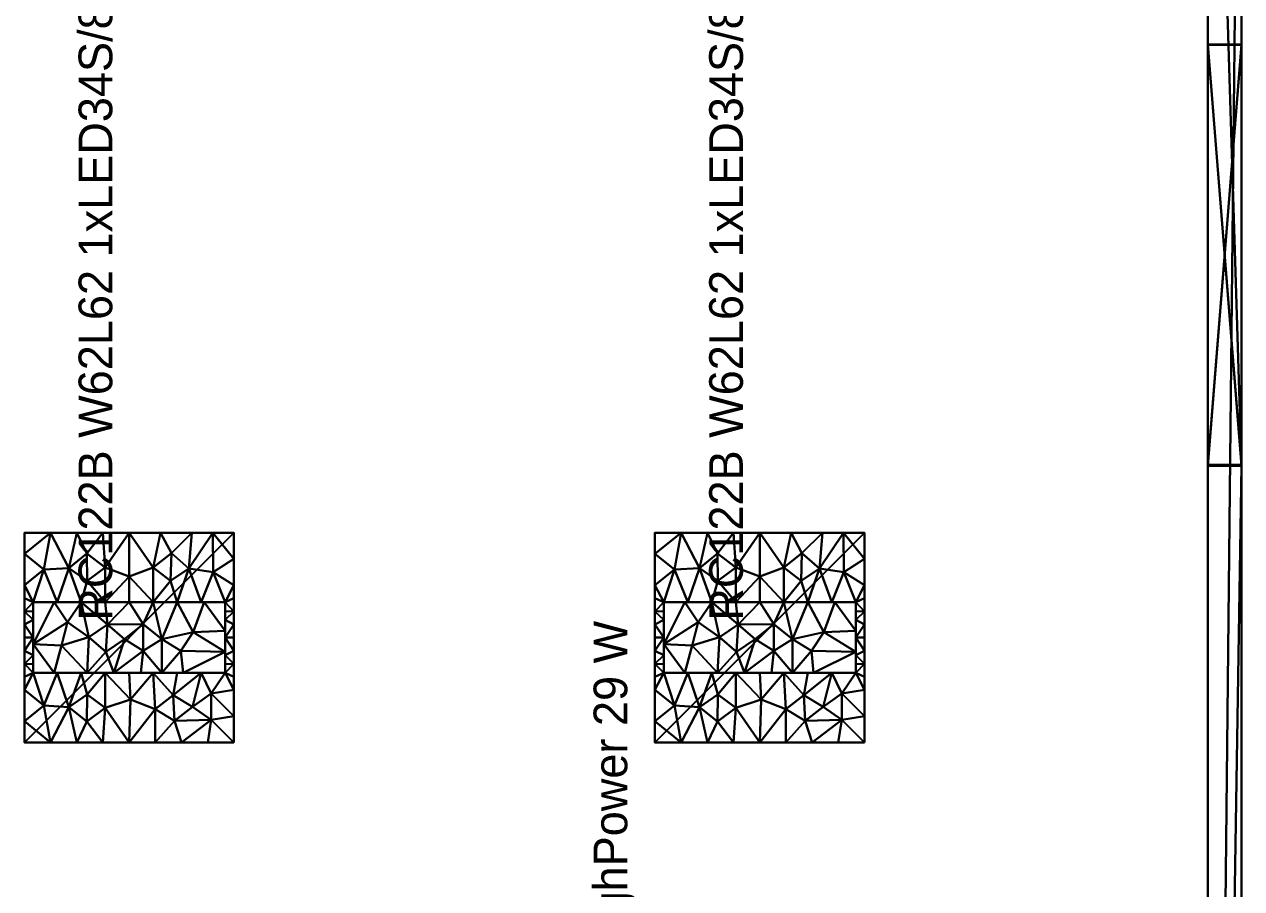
# Model space of a CAD drawing. Extents: x -15.3 to 44, y -4.2 to 20.6.
# Drawn here: x 29.028 to 32.642, y 14.149 to 16.714 of the extents above; entities that cross this region are included whole.
import ezdxf

# ---------------------------------------------------------------- set-up
doc = ezdxf.new("R2010")
doc.units = 0
doc.header["$MEASUREMENT"] = 0
for name, color, linetype in [('rexp_3D-Objekte', 7, 'Continuous'), ('rexp_Grundobjekte', 7, 'Continuous'), ('rexp_Leuchten', 7, 'Continuous'), ('rexp_Leuchten_3d', 7, 'Continuous'), ('rexp_Leuchten_Besch', 7, 'Continuous')]:
    doc.layers.add(name, color=color, linetype=linetype)
doc.layers.get('rexp_Leuchten').off()

# ---------------------------------------------------------------- blocks, each defined once
blk = doc.blocks.new('rexp_lib_72')
at = {"layer": 'rexp_Leuchten_Besch', "flags": 8}
blk.add_attdef('Label', (0.05, 0.05), '', height=0.1, dxfattribs=at)
blk = doc.blocks.new('rexp_lib_99')
at = {"layer": 'rexp_Leuchten_Besch', "flags": 8}
blk.add_attdef('Label', (0.05, 0.05), '', height=0.1, dxfattribs=at)

msp = doc.modelspace()

# ---------------------------------------------------------------- block references
at = {"layer": 'rexp_Leuchten'}
ref = msp.add_blockref('rexp_lib_99', (29.339, 14.8943, 2.83), dxfattribs=dict(at, rotation=89.99999999999999))
ref.add_attrib('Label', 'RC122B W62L62 1xLED34S/840 PSD VAR-PC 31 W', (29.289, 14.9443, 2.83), dxfattribs={"layer": 'rexp_Leuchten_Besch', "height": 0.1, "rotation": 90})
ref = msp.add_blockref('rexp_lib_99', (31.211, 14.8943, 2.83), dxfattribs=dict(at, rotation=89.99999999999999))
ref.add_attrib('Label', 'RC122B W62L62 1xLED34S/840 PSD VAR-PC 31 W', (31.161, 14.9443, 2.83), dxfattribs={"layer": 'rexp_Leuchten_Besch', "height": 0.1, "rotation": 90})
ref = msp.add_blockref('rexp_lib_72', (30.8678, 12.82, 2.83), dxfattribs=dict(at, rotation=89.99999999999999))
ref.add_attrib('Label', 'Cubic-A1_L1200_HighPower 29 W', (30.8178, 12.87, 2.83), dxfattribs={"layer": 'rexp_Leuchten_Besch', "height": 0.1, "rotation": 90})

# ---------------------------------------------------------------- meshes
at = {"layer": 'rexp_3D-Objekte', "color": 254, "true_color": 0xd2d2d2}
mesh = msp.add_polyface(dxfattribs=at)
corners = [(32.6415, 9.1038, 0), (32.5415, 9.1038, 0), (32.6415, 18.6308, 0), (32.5415, 18.6308, 0), (32.5415, 18.6308, 2.83), (32.5415, 16.6543, 2.28), (32.5415, 16.6543), (32.5415, 15.4043, 2.28), (32.5415, 12.4046, 2.28), (32.5415, 15.4043), (32.5415, 12.4046), (32.5415, 11.1546), (32.5415, 9.1038, 2.83), (32.5415, 11.1546, 2.28), (32.6415, 11.1546, 2.28), (32.6415, 12.4046, 2.28), (32.6415, 11.1546, 2.83), (32.6415, 15.4043, 2.83), (32.6415, 15.4043), (32.6415, 15.4043, 2.28), (32.6415, 12.4046), (32.6415, 16.6543, 2.28), (32.6415, 18.6308, 2.83), (32.6415, 16.6543), (32.6415, 11.1546), (32.6415, 9.1038, 2.83)]
mesh.append_faces([[corners[k] for k in face] for face in [(4, 7, 8, 4), (1, 10, 9, 1), (19, 17, 15, 19), (2, 18, 20, 2)]], dxfattribs={"vtx0": -1, "vtx1": -1, "vtx2": -1, "vtx3": -1, "color": 254})
mesh.append_faces([[corners[k] for k in face] for face in [(8, 9, 10, 8), (11, 12, 13, 11), (13, 12, 8, 13), (12, 11, 1, 12), (1, 6, 3, 1), (20, 19, 15, 20), (17, 21, 22, 17), (22, 23, 2, 22), (14, 0, 24, 14), (24, 0, 20, 24), (0, 14, 25, 0), (12, 17, 4, 12)]], dxfattribs={"vtx0": -1, "vtx1": -1, "vtx3": -1, "color": 254})
mesh.append_faces([[corners[k] for k in face] for face in [(3, 6, 5, 3), (15, 17, 16, 15), (14, 16, 25, 14)]], dxfattribs={"vtx0": -1, "vtx2": -1, "vtx3": -1, "color": 254})
mesh.append_faces([[corners[k] for k in face] for face in [(2, 4, 22, 2)]], dxfattribs={"vtx0": -1, "vtx3": -1, "color": 254})
mesh.append_faces([[corners[k] for k in face] for face in [(4, 3, 5, 4), (5, 7, 4, 5), (7, 9, 8, 7), (12, 4, 8, 12), (11, 10, 1, 11), (9, 6, 1, 9), (14, 15, 16, 14), (18, 19, 20, 18), (19, 21, 17, 19), (21, 23, 22, 21), (23, 18, 2, 23), (0, 2, 20, 0), (16, 17, 12, 16)]], dxfattribs={"vtx1": -1, "vtx2": -1, "vtx3": -1, "color": 254})
mesh.append_faces([[corners[k] for k in face] for face in [(0, 1, 2, 0), (14, 13, 15, 14), (24, 11, 14, 24), (20, 10, 24, 20), (15, 8, 20, 15), (19, 7, 21, 19), (18, 9, 19, 18), (23, 6, 18, 23), (21, 5, 23, 21), (3, 4, 2, 3), (1, 0, 12, 1), (25, 16, 12, 25)]], dxfattribs={"vtx1": -1, "vtx3": -1, "color": 254})
mesh.append_faces([[corners[k] for k in face] for face in [(1, 3, 2, 1), (13, 8, 15, 13), (11, 13, 14, 11), (10, 11, 24, 10), (8, 10, 20, 8), (7, 5, 21, 7), (9, 7, 19, 9), (6, 9, 18, 6), (5, 6, 23, 5), (0, 25, 12, 0), (17, 22, 4, 17)]], dxfattribs={"vtx2": -1, "vtx3": -1, "color": 254})
at = {"layer": 'rexp_Grundobjekte', "color": 31, "true_color": 0xddbd84}
mesh = msp.add_polyface(dxfattribs=at)
corners = [(32.5414, 15.407, 2.28), (32.6414, 15.407, 2.28), (32.5414, 16.653, 2.28), (32.6414, 16.653, 2.28), (32.5414, 16.653), (32.6414, 16.653), (32.5414, 15.407), (32.6414, 15.407), (32.6414, 15.407), (32.6414, 15.407, 2.28), (32.5414, 15.407), (32.5414, 15.407, 2.28), (32.6414, 16.653), (32.6414, 16.653, 2.28), (32.6414, 15.407), (32.6414, 15.407, 2.28), (32.5414, 16.653), (32.5414, 16.653, 2.28), (32.6414, 16.653), (32.6414, 16.653, 2.28), (32.5414, 15.407), (32.5414, 15.407, 2.28), (32.5414, 16.653), (32.5414, 16.653, 2.28)]
mesh.append_faces([[corners[k] for k in face] for face in [(0, 1, 2, 0), (4, 5, 6, 4), (8, 9, 10, 8), (12, 13, 14, 12), (16, 17, 18, 16), (20, 21, 22, 20)]], dxfattribs={"vtx1": -1, "vtx3": -1, "color": 31})
mesh.append_faces([[corners[k] for k in face] for face in [(1, 3, 2, 1), (5, 7, 6, 5), (9, 11, 10, 9), (13, 15, 14, 13), (17, 19, 18, 17), (21, 23, 22, 21)]], dxfattribs={"vtx2": -1, "vtx3": -1, "color": 31})
at = {"layer": 'rexp_Leuchten_3d', "color": 9, "true_color": 0xbababa}
mesh = msp.add_polyface(dxfattribs=at)
corners = [(29.624, 14.9993, 2.83), (29.624, 14.7893, 2.83), (29.054, 14.7893, 2.83), (29.054, 14.9993, 2.83), (29.028, 15.2053, 2.83), (29.028, 14.5833, 2.83), (29.65, 14.5833, 2.83), (29.65, 15.2053, 2.83), (29.028, 14.8943, 2.83), (29.65, 14.8943, 2.83), (29.028, 15.0498, 2.83), (29.028, 14.7388, 2.83), (29.65, 15.0498, 2.83), (29.65, 14.7388, 2.83), (29.028, 14.9721, 2.83), (29.028, 14.8166, 2.83), (29.65, 14.9721, 2.83), (29.65, 14.8166, 2.83), (29.028, 15.0109, 2.83), (29.028, 14.7777, 2.83), (29.65, 15.0109, 2.83), (29.65, 14.7777, 2.83), (29.054, 14.8943, 2.83), (29.624, 14.8943, 2.83), (29.624, 14.8418, 2.83), (29.054, 14.9468, 2.83), (29.054, 14.8418, 2.83), (29.624, 14.9468, 2.83), (29.624, 14.8156, 2.83), (29.054, 14.9731, 2.83), (29.054, 14.8156, 2.83), (29.624, 14.9731, 2.83), (29.65, 14.9332, 2.83), (29.028, 14.8554, 2.83), (29.65, 14.8554, 2.83), (29.028, 14.9332, 2.83), (29.339, 14.5833, 2.83), (29.339, 14.7893, 2.83), (29.4815, 14.7893, 2.83), (29.1965, 14.7893, 2.83), (29.1835, 14.5833, 2.83), (29.339, 14.9993, 2.83), (29.339, 15.2053, 2.83), (29.525, 15.2053, 2.83), (29.1965, 14.9993, 2.83), (29.1835, 15.2053, 2.83), (29.4815, 14.9993, 2.83), (29.4945, 14.5833, 2.83), (29.4167, 14.6818, 2.83), (29.2677, 14.6863, 2.83), (29.2677, 15.1023, 2.83), (29.4102, 15.1023, 2.83), (29.5268, 14.6888, 2.83), (29.1604, 14.6882, 2.83), (29.1604, 15.1005, 2.83), (29.5163, 15.0996, 2.83), (29.1057, 14.5833, 2.83), (29.028, 14.6458, 2.83), (29.1057, 15.2053, 2.83), (29.028, 15.1428, 2.83), (29.65, 15.1276, 2.83), (29.5875, 15.2053, 2.83), (29.5884, 15.0887, 2.83), (29.0861, 14.6923, 2.83), (29.0861, 15.0963, 2.83), (29.4167, 14.5833, 2.83), (29.4102, 14.7893, 2.83), (29.2677, 14.7893, 2.83), (29.343, 14.7104, 2.83), (29.2612, 14.5833, 2.83), (29.2677, 14.9993, 2.83), (29.2612, 15.2053, 2.83), (29.4102, 14.9993, 2.83), (29.339, 15.0755, 2.83), (29.432, 15.2053, 2.83), (29.4742, 14.6472, 2.83), (29.4694, 14.7234, 2.83), (29.5527, 14.7893, 2.83), (29.65, 14.6611, 2.83), (29.5527, 14.9993, 2.83), (29.1252, 14.7893, 2.83), (29.1252, 14.9993, 2.83), (29.2147, 14.7258, 2.83), (29.2133, 14.6449, 2.83), (29.2147, 15.0629, 2.83), (29.2133, 15.1438, 2.83), (29.4623, 15.0622, 2.83), (29.4644, 15.1447, 2.83), (29.5826, 14.728, 2.83), (29.5722, 14.5833, 2.83), (29.5829, 14.6504, 2.83)]
mesh.append_faces([[corners[k] for k in face] for face in [(79, 55, 62, 79), (63, 80, 53, 63), (57, 63, 56, 57), (54, 81, 64, 54), (75, 52, 90, 75), (52, 77, 88, 52), (82, 67, 49, 82), (68, 66, 48, 68), (49, 83, 82, 49), (53, 82, 83, 53), (74, 87, 51, 74), (55, 46, 86, 55), (85, 71, 50, 85), (86, 72, 51, 86), (36, 49, 68, 36), (75, 65, 48, 75), (88, 1, 13, 88), (49, 67, 68, 49), (54, 85, 84, 54), (73, 42, 51, 73), (87, 43, 55, 87), (51, 72, 73, 51), (2, 63, 11, 2), (3, 10, 64, 3), (61, 60, 62, 61), (64, 58, 54, 64), (0, 62, 12, 0), (61, 62, 55, 61), (56, 63, 53, 56), (58, 64, 59, 58), (53, 39, 82, 53), (36, 68, 48, 36), (73, 70, 50, 73), (45, 85, 54, 45), (42, 73, 50, 42), (76, 75, 48, 76), (75, 76, 52, 75), (66, 76, 48, 66), (76, 77, 52, 76), (69, 83, 49, 69), (40, 53, 83, 40), (70, 84, 50, 70), (44, 54, 84, 44), (84, 85, 50, 84), (87, 86, 51, 87), (86, 87, 55, 86), (88, 78, 90, 88), (75, 90, 47, 75), (88, 90, 52, 88)]], dxfattribs={"vtx0": -1, "vtx1": -1, "vtx2": -1, "vtx3": -1, "color": 9})
mesh.append_faces([[corners[k] for k in face] for face in [(6, 90, 78, 6), (0, 16, 31, 0), (44, 84, 70, 44), (2, 15, 30, 2), (59, 64, 10, 59), (35, 22, 8, 35), (34, 23, 9, 34), (23, 34, 24, 23), (22, 35, 25, 22), (70, 73, 41, 70), (47, 90, 89, 47), (11, 63, 57, 11), (61, 55, 43, 61), (46, 55, 79, 46), (12, 62, 60, 12), (39, 53, 80, 39), (66, 68, 37, 66), (36, 48, 65, 36), (38, 76, 66, 38), (65, 75, 47, 65), (81, 54, 44, 81), (67, 82, 39, 67), (71, 85, 45, 71), (72, 86, 46, 72), (43, 87, 74, 43), (1, 88, 77, 1), (78, 88, 13, 78)]], dxfattribs={"vtx0": -1, "vtx1": -1, "vtx3": -1, "color": 9})
mesh.append_faces([[corners[k] for k in face] for face in [(3, 18, 10, 3), (1, 21, 13, 1), (2, 19, 15, 2), (0, 20, 16, 0), (3, 14, 18, 3), (2, 11, 19, 2), (0, 12, 20, 0), (1, 17, 21, 1), (25, 35, 14, 25), (24, 34, 17, 24), (17, 28, 24, 17), (14, 29, 25, 14), (22, 33, 8, 22), (23, 32, 9, 23), (17, 1, 28, 17), (14, 3, 29, 14), (15, 26, 30, 15), (16, 27, 31, 16), (27, 16, 32, 27), (26, 15, 33, 26), (83, 69, 40, 83), (53, 40, 56, 53), (68, 67, 37, 68), (49, 36, 69, 49), (73, 72, 41, 73), (51, 42, 74, 51), (62, 0, 79, 62), (63, 2, 80, 63)]], dxfattribs={"vtx0": -1, "vtx2": -1, "vtx3": -1, "color": 9})
mesh.append_faces([[corners[k] for k in face] for face in [(60, 61, 7, 60)]], dxfattribs={"vtx0": -1, "vtx3": -1, "color": 9})
mesh.append_faces([[corners[k] for k in face] for face in [(23, 27, 32, 23), (22, 26, 33, 22), (38, 77, 76, 38), (58, 45, 54, 58), (71, 42, 50, 71), (6, 89, 90, 6), (81, 3, 64, 81)]], dxfattribs={"vtx1": -1, "vtx2": -1, "vtx3": -1, "color": 9})
mesh.append_faces([[corners[k] for k in face] for face in [(59, 4, 58, 59), (56, 5, 57, 56)]], dxfattribs={"vtx2": -1, "vtx3": -1, "color": 9})
mesh = msp.add_polyface(dxfattribs=at)
corners = [(29.65, 15.2053, 2.83), (29.65, 14.5833, 2.83), (29.028, 14.5833, 2.83), (29.028, 15.2053, 2.83), (29.65, 15.2053, 2.83), (29.028, 15.2053, 2.83), (29.028, 14.5833, 2.83), (29.65, 14.5833, 2.83)]
mesh.append_faces([[corners[k] for k in face] for face in [(7, 4, 6, 7)]], dxfattribs={"vtx1": -1, "vtx3": -1, "color": 9})
mesh.append_faces([[corners[k] for k in face] for face in [(4, 5, 6, 4)]], dxfattribs={"vtx2": -1, "vtx3": -1, "color": 9})
mesh = msp.add_polyface(dxfattribs=at)
corners = [(31.496, 14.9993, 2.83), (31.496, 14.7893, 2.83), (30.926, 14.7893, 2.83), (30.926, 14.9993, 2.83), (30.9, 15.2053, 2.83), (30.9, 14.5833, 2.83), (31.522, 14.5833, 2.83), (31.522, 15.2053, 2.83), (30.9, 14.8943, 2.83), (31.522, 14.8943, 2.83), (30.9, 15.0498, 2.83), (30.9, 14.7388, 2.83), (31.522, 15.0498, 2.83), (31.522, 14.7388, 2.83), (30.9, 14.9721, 2.83), (30.9, 14.8166, 2.83), (31.522, 14.9721, 2.83), (31.522, 14.8166, 2.83), (30.9, 15.0109, 2.83), (30.9, 14.7777, 2.83), (31.522, 15.0109, 2.83), (31.522, 14.7777, 2.83), (30.926, 14.8943, 2.83), (31.496, 14.8943, 2.83), (31.496, 14.8418, 2.83), (30.926, 14.9468, 2.83), (30.926, 14.8418, 2.83), (31.496, 14.9468, 2.83), (31.496, 14.8156, 2.83), (30.926, 14.9731, 2.83), (30.926, 14.8156, 2.83), (31.496, 14.9731, 2.83), (31.522, 14.9332, 2.83), (30.9, 14.8554, 2.83), (31.522, 14.8554, 2.83), (30.9, 14.9332, 2.83), (31.211, 14.5833, 2.83), (31.211, 14.7893, 2.83), (31.3535, 14.7893, 2.83), (31.0685, 14.7893, 2.83), (31.0555, 14.5833, 2.83), (31.211, 14.9993, 2.83), (31.211, 15.2053, 2.83), (31.397, 15.2053, 2.83), (31.0685, 14.9993, 2.83), (31.0555, 15.2053, 2.83), (31.3535, 14.9993, 2.83), (31.3665, 14.5833, 2.83), (31.2887, 14.6818, 2.83), (31.1397, 14.6863, 2.83), (31.1397, 15.1023, 2.83), (31.2822, 15.1023, 2.83), (31.3988, 14.6888, 2.83), (31.0324, 14.6882, 2.83), (31.0324, 15.1005, 2.83), (31.3883, 15.0996, 2.83), (30.9777, 14.5833, 2.83), (30.9, 14.6458, 2.83), (30.9777, 15.2053, 2.83), (30.9, 15.1428, 2.83), (31.522, 15.1276, 2.83), (31.4595, 15.2053, 2.83), (31.4604, 15.0887, 2.83), (30.9581, 14.6923, 2.83), (30.9581, 15.0963, 2.83), (31.2887, 14.5833, 2.83), (31.2822, 14.7893, 2.83), (31.1397, 14.7893, 2.83), (31.215, 14.7104, 2.83), (31.1332, 14.5833, 2.83), (31.1397, 14.9993, 2.83), (31.1332, 15.2053, 2.83), (31.2822, 14.9993, 2.83), (31.211, 15.0755, 2.83), (31.304, 15.2053, 2.83), (31.3462, 14.6472, 2.83), (31.3414, 14.7234, 2.83), (31.4247, 14.7893, 2.83), (31.522, 14.6611, 2.83), (31.4247, 14.9993, 2.83), (30.9972, 14.7893, 2.83), (30.9972, 14.9993, 2.83), (31.0867, 14.7258, 2.83), (31.0853, 14.6449, 2.83), (31.0867, 15.0629, 2.83), (31.0853, 15.1438, 2.83), (31.3343, 15.0622, 2.83), (31.3364, 15.1447, 2.83), (31.4546, 14.728, 2.83), (31.4442, 14.5833, 2.83), (31.4549, 14.6504, 2.83)]
mesh.append_faces([[corners[k] for k in face] for face in [(79, 55, 62, 79), (63, 80, 53, 63), (57, 63, 56, 57), (54, 81, 64, 54), (75, 52, 90, 75), (52, 77, 88, 52), (82, 67, 49, 82), (68, 66, 48, 68), (49, 83, 82, 49), (53, 82, 83, 53), (74, 87, 51, 74), (55, 46, 86, 55), (85, 71, 50, 85), (86, 72, 51, 86), (36, 49, 68, 36), (75, 65, 48, 75), (88, 1, 13, 88), (49, 67, 68, 49), (54, 85, 84, 54), (73, 42, 51, 73), (87, 43, 55, 87), (51, 72, 73, 51), (2, 63, 11, 2), (3, 10, 64, 3), (61, 60, 62, 61), (64, 58, 54, 64), (0, 62, 12, 0), (61, 62, 55, 61), (56, 63, 53, 56), (58, 64, 59, 58), (53, 39, 82, 53), (36, 68, 48, 36), (73, 70, 50, 73), (45, 85, 54, 45), (42, 73, 50, 42), (76, 75, 48, 76), (75, 76, 52, 75), (66, 76, 48, 66), (76, 77, 52, 76), (69, 83, 49, 69), (40, 53, 83, 40), (70, 84, 50, 70), (44, 54, 84, 44), (84, 85, 50, 84), (87, 86, 51, 87), (86, 87, 55, 86), (88, 78, 90, 88), (75, 90, 47, 75), (88, 90, 52, 88)]], dxfattribs={"vtx0": -1, "vtx1": -1, "vtx2": -1, "vtx3": -1, "color": 9})
mesh.append_faces([[corners[k] for k in face] for face in [(6, 90, 78, 6), (0, 16, 31, 0), (44, 84, 70, 44), (2, 15, 30, 2), (59, 64, 10, 59), (35, 22, 8, 35), (34, 23, 9, 34), (23, 34, 24, 23), (22, 35, 25, 22), (70, 73, 41, 70), (47, 90, 89, 47), (11, 63, 57, 11), (61, 55, 43, 61), (46, 55, 79, 46), (12, 62, 60, 12), (39, 53, 80, 39), (66, 68, 37, 66), (36, 48, 65, 36), (38, 76, 66, 38), (65, 75, 47, 65), (81, 54, 44, 81), (67, 82, 39, 67), (71, 85, 45, 71), (72, 86, 46, 72), (43, 87, 74, 43), (1, 88, 77, 1), (78, 88, 13, 78)]], dxfattribs={"vtx0": -1, "vtx1": -1, "vtx3": -1, "color": 9})
mesh.append_faces([[corners[k] for k in face] for face in [(3, 18, 10, 3), (1, 21, 13, 1), (2, 19, 15, 2), (0, 20, 16, 0), (3, 14, 18, 3), (2, 11, 19, 2), (0, 12, 20, 0), (1, 17, 21, 1), (25, 35, 14, 25), (24, 34, 17, 24), (17, 28, 24, 17), (14, 29, 25, 14), (22, 33, 8, 22), (23, 32, 9, 23), (17, 1, 28, 17), (14, 3, 29, 14), (15, 26, 30, 15), (16, 27, 31, 16), (27, 16, 32, 27), (26, 15, 33, 26), (83, 69, 40, 83), (53, 40, 56, 53), (68, 67, 37, 68), (49, 36, 69, 49), (73, 72, 41, 73), (51, 42, 74, 51), (62, 0, 79, 62), (63, 2, 80, 63)]], dxfattribs={"vtx0": -1, "vtx2": -1, "vtx3": -1, "color": 9})
mesh.append_faces([[corners[k] for k in face] for face in [(60, 61, 7, 60)]], dxfattribs={"vtx0": -1, "vtx3": -1, "color": 9})
mesh.append_faces([[corners[k] for k in face] for face in [(23, 27, 32, 23), (22, 26, 33, 22), (38, 77, 76, 38), (58, 45, 54, 58), (71, 42, 50, 71), (6, 89, 90, 6), (81, 3, 64, 81)]], dxfattribs={"vtx1": -1, "vtx2": -1, "vtx3": -1, "color": 9})
mesh.append_faces([[corners[k] for k in face] for face in [(59, 4, 58, 59), (56, 5, 57, 56)]], dxfattribs={"vtx2": -1, "vtx3": -1, "color": 9})
mesh = msp.add_polyface(dxfattribs=at)
corners = [(31.522, 15.2053, 2.83), (31.522, 14.5833, 2.83), (30.9, 14.5833, 2.83), (30.9, 15.2053, 2.83), (31.522, 15.2053, 2.83), (30.9, 15.2053, 2.83), (30.9, 14.5833, 2.83), (31.522, 14.5833, 2.83)]
mesh.append_faces([[corners[k] for k in face] for face in [(7, 4, 6, 7)]], dxfattribs={"vtx1": -1, "vtx3": -1, "color": 9})
mesh.append_faces([[corners[k] for k in face] for face in [(4, 5, 6, 4)]], dxfattribs={"vtx2": -1, "vtx3": -1, "color": 9})
mesh = msp.add_polyface(dxfattribs=at)
corners = [(29.054, 14.9993, 2.83), (29.054, 14.7893, 2.83), (29.624, 14.7893, 2.83), (29.624, 14.9993, 2.83), (29.374, 14.7893, 2.83), (29.339, 14.9993, 2.83), (29.4815, 14.9993, 2.83), (29.499, 14.7893, 2.83), (29.624, 14.9143, 2.83), (29.5615, 14.9993, 2.83), (29.4365, 14.8898, 2.83), (29.214, 14.7893, 2.83), (29.3255, 14.8892, 2.83), (29.1965, 14.9993, 2.83), (29.5292, 14.9101, 2.83), (29.054, 14.8743, 2.83), (29.1165, 14.7893, 2.83), (29.624, 14.8518, 2.83), (29.4365, 14.7893, 2.83), (29.4102, 14.9993, 2.83), (29.294, 14.7893, 2.83), (29.2677, 14.9993, 2.83), (29.4927, 14.8551, 2.83), (29.1165, 14.9993, 2.83), (29.3812, 14.8545, 2.83), (29.3807, 14.9344, 2.83), (29.2194, 14.8955, 2.83), (29.1385, 14.871, 2.83), (29.1565, 14.9401, 2.83), (29.27, 14.8518, 2.83), (29.2749, 14.9328, 2.83)]
mesh.append_faces([[corners[k] for k in face] for face in [(22, 18, 10, 22), (25, 24, 12, 25), (25, 10, 24, 25), (17, 7, 22, 17), (14, 9, 8, 14), (14, 22, 10, 14), (24, 20, 12, 24), (26, 27, 28, 26), (16, 15, 27, 16), (30, 12, 29, 30), (6, 14, 10, 6), (17, 22, 14, 17), (18, 24, 10, 18), (29, 11, 26, 29), (25, 30, 5, 25), (12, 20, 29, 12), (25, 12, 30, 25), (19, 10, 25, 19), (28, 15, 23, 28), (11, 27, 26, 11), (26, 28, 13, 26), (15, 28, 27, 15), (30, 29, 26, 30), (13, 30, 26, 13)]], dxfattribs={"vtx0": -1, "vtx1": -1, "vtx2": -1, "vtx3": -1, "color": 9})
mesh.append_faces([[corners[k] for k in face] for face in [(4, 24, 18, 4), (18, 22, 7, 18), (20, 24, 4, 20), (11, 29, 20, 11), (5, 30, 21, 5)]], dxfattribs={"vtx0": -1, "vtx1": -1, "vtx3": -1, "color": 9})
mesh.append_faces([[corners[k] for k in face] for face in [(14, 8, 17, 14), (25, 5, 19, 25), (28, 23, 13, 28), (30, 13, 21, 30)]], dxfattribs={"vtx0": -1, "vtx2": -1, "vtx3": -1, "color": 9})
mesh.append_faces([[corners[k] for k in face] for face in [(8, 9, 3, 8), (15, 16, 1, 15)]], dxfattribs={"vtx0": -1, "vtx3": -1, "color": 9})
mesh.append_faces([[corners[k] for k in face] for face in [(6, 9, 14, 6), (19, 6, 10, 19), (11, 16, 27, 11)]], dxfattribs={"vtx1": -1, "vtx2": -1, "vtx3": -1, "color": 9})
mesh.append_faces([[corners[k] for k in face] for face in [(2, 7, 17, 2)]], dxfattribs={"vtx1": -1, "vtx3": -1, "color": 9})
mesh.append_faces([[corners[k] for k in face] for face in [(15, 0, 23, 15)]], dxfattribs={"vtx2": -1, "vtx3": -1, "color": 9})
mesh = msp.add_polyface(dxfattribs=at)
corners = [(30.926, 14.9993, 2.83), (30.926, 14.7893, 2.83), (31.496, 14.7893, 2.83), (31.496, 14.9993, 2.83), (31.246, 14.7893, 2.83), (31.211, 14.9993, 2.83), (31.3535, 14.9993, 2.83), (31.371, 14.7893, 2.83), (31.496, 14.9143, 2.83), (31.4335, 14.9993, 2.83), (31.3085, 14.8898, 2.83), (31.086, 14.7893, 2.83), (31.1975, 14.8892, 2.83), (31.0685, 14.9993, 2.83), (31.4012, 14.9101, 2.83), (30.926, 14.8743, 2.83), (30.9885, 14.7893, 2.83), (31.496, 14.8518, 2.83), (31.3085, 14.7893, 2.83), (31.2822, 14.9993, 2.83), (31.166, 14.7893, 2.83), (31.1397, 14.9993, 2.83), (31.3647, 14.8551, 2.83), (30.9885, 14.9993, 2.83), (31.2532, 14.8545, 2.83), (31.2527, 14.9344, 2.83), (31.0914, 14.8955, 2.83), (31.0105, 14.871, 2.83), (31.0285, 14.9401, 2.83), (31.142, 14.8518, 2.83), (31.1469, 14.9328, 2.83)]
mesh.append_faces([[corners[k] for k in face] for face in [(22, 18, 10, 22), (25, 24, 12, 25), (25, 10, 24, 25), (17, 7, 22, 17), (14, 9, 8, 14), (14, 22, 10, 14), (24, 20, 12, 24), (26, 27, 28, 26), (16, 15, 27, 16), (30, 12, 29, 30), (6, 14, 10, 6), (17, 22, 14, 17), (18, 24, 10, 18), (29, 11, 26, 29), (25, 30, 5, 25), (12, 20, 29, 12), (25, 12, 30, 25), (19, 10, 25, 19), (28, 15, 23, 28), (11, 27, 26, 11), (26, 28, 13, 26), (15, 28, 27, 15), (30, 29, 26, 30), (13, 30, 26, 13)]], dxfattribs={"vtx0": -1, "vtx1": -1, "vtx2": -1, "vtx3": -1, "color": 9})
mesh.append_faces([[corners[k] for k in face] for face in [(4, 24, 18, 4), (18, 22, 7, 18), (20, 24, 4, 20), (11, 29, 20, 11), (5, 30, 21, 5)]], dxfattribs={"vtx0": -1, "vtx1": -1, "vtx3": -1, "color": 9})
mesh.append_faces([[corners[k] for k in face] for face in [(14, 8, 17, 14), (25, 5, 19, 25), (28, 23, 13, 28), (30, 13, 21, 30)]], dxfattribs={"vtx0": -1, "vtx2": -1, "vtx3": -1, "color": 9})
mesh.append_faces([[corners[k] for k in face] for face in [(8, 9, 3, 8), (15, 16, 1, 15)]], dxfattribs={"vtx0": -1, "vtx3": -1, "color": 9})
mesh.append_faces([[corners[k] for k in face] for face in [(6, 9, 14, 6), (19, 6, 10, 19), (11, 16, 27, 11)]], dxfattribs={"vtx1": -1, "vtx2": -1, "vtx3": -1, "color": 9})
mesh.append_faces([[corners[k] for k in face] for face in [(2, 7, 17, 2)]], dxfattribs={"vtx1": -1, "vtx3": -1, "color": 9})
mesh.append_faces([[corners[k] for k in face] for face in [(15, 0, 23, 15)]], dxfattribs={"vtx2": -1, "vtx3": -1, "color": 9})

doc.saveas('drawing.dxf')
